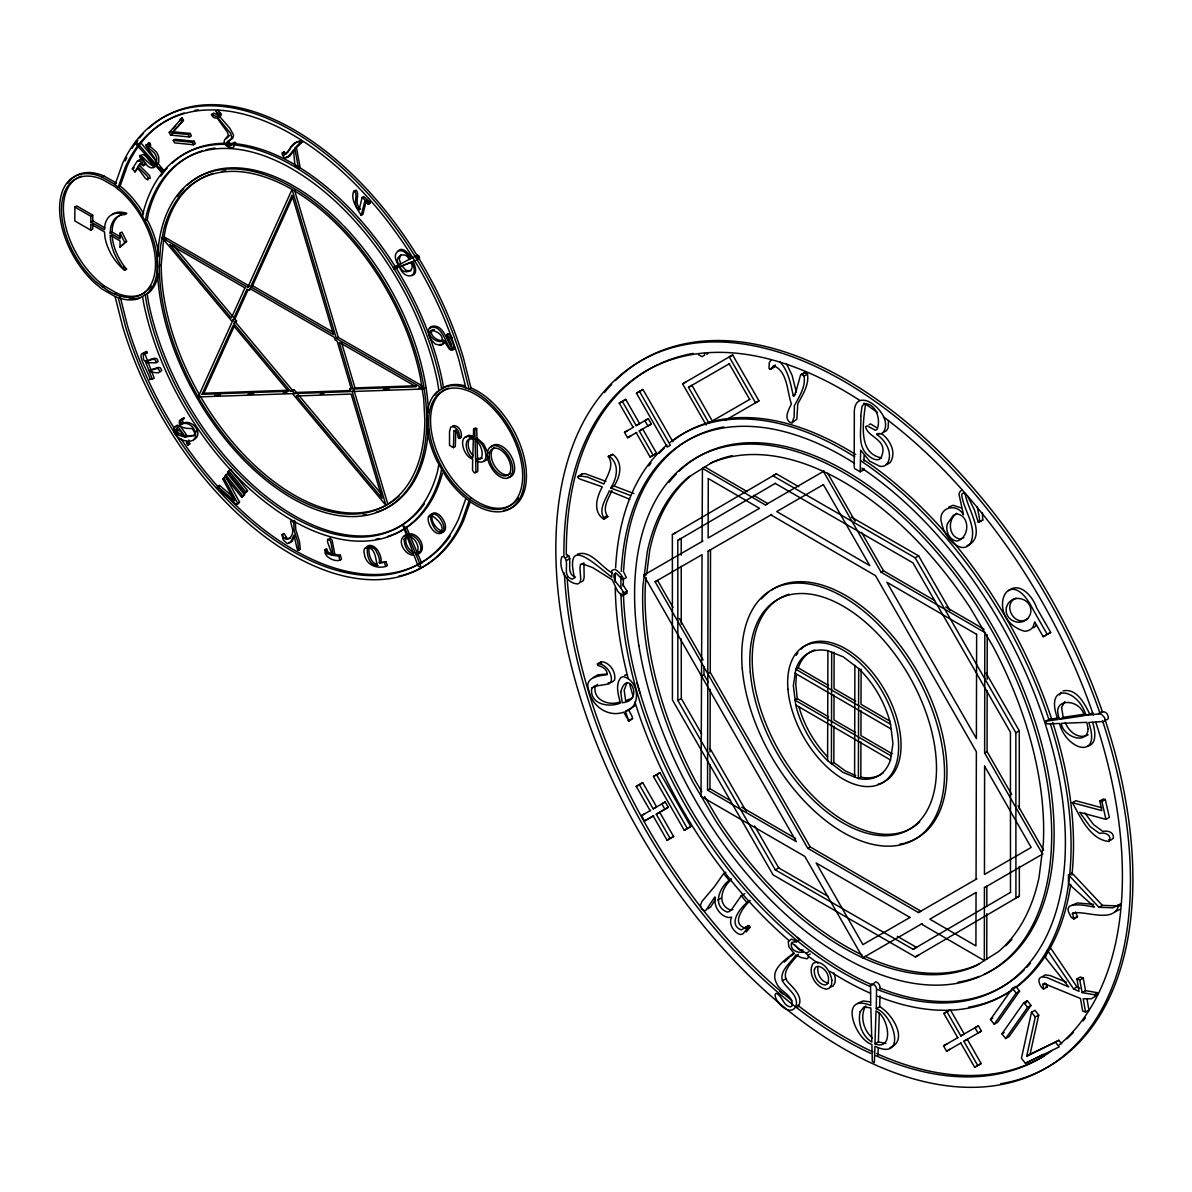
<?xml version="1.0" encoding="UTF-8"?>
<svg xmlns="http://www.w3.org/2000/svg" width="1192" height="1192" viewBox="0 0 1192 1192"><rect width="100%" height="100%" fill="white"/><g stroke="black" fill="none" stroke-linecap="round" stroke-linejoin="round"><path stroke-width="1.5" d="M159.326 266.114L160.458 246.759L163.84 229.043A187.74 108.397 60 0 1 292.07 189.468A187.74 108.397 60 0 1 420.299 377.119L423.696 398.739L424.829 419.658A187.74 108.397 60 0 1 291.965 495.976A187.74 108.397 60 0 1 159.326 266.114L161.233 264.743L163.721 238.579M161.233 264.743L161.233 265.011A187.74 108.397 60 0 0 199.243 394.328M702.937 540.989L643.74 575.155L796.39 841.701L707.541 790.132L708.093 551.181L771.716 514.467M730.592 800.726L709.97 788.746L710.03 764.802M710.059 751.914L710.208 689.289M978.826 964.209A284.426 164.213 60.3 0 1 865.317 956.431L862.889 957.817L804.794 856.377L701.015 796.345L702.058 554.667L655.123 581.77L807.774 848.317L918.451 912.551L920.88 911.165L810.202 846.931L710.238 672.392L710.521 549.795L708.093 551.181M827.606 760.63L827.904 650.743L843.295 656.852L858.687 668.608A70.656 40.796 60.3 0 1 890.558 724.274L892.957 743.555L890.469 759.989A70.656 40.796 60.3 0 1 858.389 778.51L842.997 772.386L827.606 760.63A70.656 40.796 60.3 0 1 795.734 704.964L793.336 685.683L795.824 669.248A70.656 40.796 60.3 0 1 827.904 650.743M831.703 651.89L831.405 763.893L833.834 762.508L833.938 726.166M834.013 694.847L833.953 719.953L855.588 732.514M834.132 652.322L834.028 688.648L855.662 701.209M854.589 777.348L854.888 665.345M858.687 668.608L858.389 778.51L860.818 777.124A70.656 40.796 60.3 0 0 883.346 772.759M860.818 777.124L860.922 741.886M860.997 710.521L860.937 735.613L892.257 753.806M861.101 669.085L861.011 704.323L889.798 721.041M864.036 461.11L864.051 455.582M860.222 471.838L860.654 450.159L869.624 461.155L879.8 466.266A21.084 12.173 60.3 0 0 886.908 464.254C893.627 454.018 885.954 440.697 876.954 434.633L876.954 433.65L880.396 433.992L883.034 432.681C896.429 414.801 852.563 380.546 854.321 414.876L854.187 466.713L854.545 468.516L860.222 471.838L863.649 469.886L864.021 468.486M976.069 879.279L976.367 751.779L875.479 575.632L770.896 514.914M1042.791 853.964L984.428 887.638L984.324 960.588L921.371 924.053M1042.553 854.083L984.637 752.942L984.816 632.49L881.141 572.235L823.404 471.421M986.752 959.202L986.827 913.608M986.827 906.322L986.857 886.252L984.428 887.638M1011.695 794.557L987.065 751.556L987.155 690.406M987.17 679.291L987.229 634.815M1068.479 874.883L1098.964 907.321L1112.851 907.783L1121.061 903.953L1116.278 905.831L1102.377 905.369L1071.891 872.931L1068.479 874.883L1068.449 883.63L1094.465 907.008C1086.284 905.86 1077.598 903.327 1069.507 906.129L1068.017 908.691L1068.39 911.731L1071.116 917.169L1073.739 918.987L1077.464 916.678L1075.512 911.984M702.103 541.451L702.431 468.367L704.859 466.981L747.324 491.67M708.42 682.48L703.965 674.687L703.995 666.447M1044.967 983.057L1042.687 984.354C1046.189 994.784 1036.802 983.162 1039.394 978.438L1041.614 976.844L1046.814 977.514L1068.717 986.946L1045.444 957.623L1047.425 950.307L1050.837 948.355L1076.987 986.946L1079.728 988.183M379.414 562.833L379.473 559.987A13.335 7.703 60 0 0 376.851 552.641C374.646 544.759 361.131 544.088 364.439 554.206C365.825 564.74 376.24 569.046 385.761 566.453L387.37 565.529L386.193 562.013L379.414 562.833L386.193 562.013M381.038 561.894L381.097 559.048A13.335 7.703 60 0 0 378.475 551.702C376.687 547.441 368.894 541.973 366.123 548.096M473.626 429.016L473.373 438.179C456.745 429.791 461.662 455.88 472.658 459.114L472.524 470.244L474.207 472.688A2.28 1.326 60 0 0 475.891 472.196L475.772 460.917C492.519 467.935 485.8 441.889 475.087 439.163L474.788 429.686L473.626 429.016L475.533 427.913L476.696 428.584L476.994 438.075L483.505 443.752L488.05 453.005M876.269 1008.67L876.552 988.704A4.083 2.354 60.3 0 0 873.557 984.324L872.157 983.802L870.547 985.218L870.726 1005.452C838.393 992.37 854.485 1039.096 871.903 1044.475L872.291 1061.416L874.377 1062.623L874.958 1046.248C907.112 1061.655 894.164 1015.033 876.269 1008.67L879.681 1006.718L880.009 995.931M874.973 1043.879L876.001 1010.965C888.547 1016.165 894.551 1051.195 874.973 1043.879L878.385 1041.927L885.865 1043.447M878.385 1041.927L879.309 1012.678M877.982 1055.203L878.251 1047.932M967.621 496.2L974.415 509.863L978.2 522.081L982.759 520.04L982.402 512.813M236.448 144.366L234.481 142.25L229.445 146.303L227.121 144.157L227.27 141.595L232.678 138.451L233.572 135.158L229.892 128.304L220.058 116.98L218.151 118.082L230.682 133.504L231.784 137.467L230.771 139.553M230.518 144.843L228.685 141.192L230.92 139.494M328.888 539.693L329.96 538.069L332.061 540.155L334.877 554.414L340.39 555.219L341.493 559.227L339.869 560.165C333.924 562.46 321.125 555.085 326.087 548.946L328.605 552.641L331.152 553.878M817.846 967.427C816.893 974.073 821.452 982.283 828.485 983.087M155.496 163.796C159.37 159.475 138.049 140.015 148.776 145.618L148.002 147.331L154.334 152.948A9.655 5.573 60 0 1 156.808 158.327L156.301 164.764L161.978 171.588L161.561 172.304L155.69 165.837L153.813 167.61L151.339 167.863A9.655 5.573 60 0 1 147.123 165.554L141.937 157.895L140.924 159.341C135.158 147.242 150.505 166.761 153.604 165.897L154.856 164.928L136.603 144.813L135.516 143.1L135.963 141.401L155.496 163.796L157.404 162.708M156.301 164.764L158.774 162.261L158.715 157.225A9.655 5.573 60 0 0 156.241 151.861L149.894 146.229L150.118 143.442L148.851 142.578L147.704 143.696M796.405 675.626L795.764 684.312L797.254 698.631L828.589 716.824M112.182 235.673L112.421 238.802A38.531 22.246 60 0 0 126.576 269.183L124.668 270.271A38.531 22.246 60 0 1 110.513 239.905L110.156 235.211L120.034 240.903L120.034 247.057L126.576 241.305L121.942 232.023L120.034 233.125L120.034 238.817L110.141 233.096L110.513 228.551A38.531 22.246 60 0 1 124.668 214.53L126.576 213.442A34.642 19.996 60 0 0 112.018 214.679M110.141 233.096L112.048 231.993L112.421 227.448A38.531 22.246 60 0 1 126.576 213.442M623.356 595.195L623.565 593.05C621.494 586.3 612.211 581.741 614.163 573.963L616.383 573.292C629.048 587.254 621.628 572.592 614.953 569.314L611.749 570.551L611.705 577.152C593.988 563.443 564.531 534.865 574.544 578.031L572.086 579.148C560.955 575.632 570.819 561.775 563.503 556.53L561.864 556.738C558.05 567.019 565.693 583.603 577.882 583.946L579.923 582.515L580.757 579.282L579.938 567.943L580.459 564.755L582.054 563.697L592.692 567.601L612.33 579.893L617.471 591.008L621.896 595.657L626.783 593.243L626.977 591.098L622.641 584.274M597.43 663.914L598.131 663.631C606.43 664.376 612.807 674.046 611.183 681.973L608.874 683.94L594.212 686.368L591.768 688.216C589.295 704.353 608.754 707.899 620.436 703.057C618.365 695.04 614.848 684.238 621.136 677.324L623.148 676.669C638.718 679.812 642.205 706.707 625.398 711.445L628.899 721.086L623.714 712.175C608.248 717.718 591.903 706.275 588.982 690.704C583.469 677.607 598.175 675.775 606.952 674.747C607.905 669.636 602.496 666.552 598.205 665.613L597.43 663.914L601.558 661.679C609.842 662.424 616.234 672.094 614.595 680.021L612.301 681.988L608.099 682.942M597.624 684.417L595.18 686.264C592.797 699.853 608.322 706.051 619.423 702.133M646.213 577.733L645.408 584.065A284.426 164.213 60.3 0 0 695.755 781.55L701.73 791.667M744.732 893.717L741.32 895.669L731.754 909.258L729.474 911.522L727.045 912.044C711.088 905.443 720.192 885.492 731.217 878.877M732.901 909.571L730.458 910.092C716.392 904.415 721.682 887.295 731.292 879.741M583.871 562.803L584.169 577.33L583.335 580.564L581.294 581.994M142.653 216.08L143.591 211.088A217.376 125.503 60 0 1 292.07 165.256A217.376 125.503 60 0 1 440.548 382.543L441.502 388.652L443.409 387.549L442.455 381.44A217.376 125.503 60 0 0 235.152 143.71M158.879 256.012A69.166 39.932 60 0 0 149.075 223.411L147.197 219.879L148.568 212.712A212.891 122.91 60 0 1 202.342 150.848M438.85 464.522L437.479 471.689A212.891 122.91 60 0 1 292.07 516.583A212.891 122.91 60 0 1 146.661 303.796L145.29 295.05L149.358 292.323A69.166 39.932 60 0 0 158.432 274.145M441.502 469.439L440.548 474.416A217.376 125.503 60 0 1 292.07 520.248A217.376 125.503 60 0 1 143.591 302.977L142.638 296.853M704.785 353.473L704.442 355.246L701.969 356.676L698.557 354.724M1031.497 1012.261L1021.425 1058.302L1025.433 1063.309L1059.167 1046.934L1055.427 1042.24L1026.67 1056.246L1035.297 1017.044L1038.724 1015.092L1034.909 1010.309L1031.497 1012.261L1035.297 1017.044M1026.67 1056.246L1030.082 1054.294L1038.724 1015.092M290.178 538.367L287.257 538.546L284.039 533.509L282.042 534.493L283.085 539.782L287.212 543.597L290.461 542.42L294.007 535.119L297.076 548.692L297.94 550.034L300.354 549.199L299.386 541.123L295.795 529.844L295.348 522.036M605.864 481.359L585.034 473.656L581.949 473.82L577.971 476.725L578.478 478.245L580.698 479.333L602.288 486.872C596.954 496.587 592.469 510.966 603.197 518.893L604.299 518.55C597.907 509.803 605.849 499.254 609.291 490.88L629.763 499.254M604.165 519.146L607.726 516.598C601.632 508.433 608.561 498.405 611.943 490.538M369.922 203.325L370.176 202.357L363.784 196.516L362.174 197.455L359.001 210.09C351.804 204.562 358.658 195.786 354.56 190.958L353.845 190.988C350.165 199.153 357.064 208.496 361.236 215.394L362.86 214.456L366.421 200.271L369.922 203.325L368.313 204.264L364.797 201.21L361.236 215.394M368.313 204.264L370.176 202.357M444.899 340.778L444.556 342.134A9.596 5.543 60 0 1 442.262 344.458L439.878 344.443M578.537 475.772L587.537 477.038L603.867 483.997C607.145 475.683 614.67 465.163 608.307 456.64L612.837 454.361C623.282 462.481 620.496 476.278 614.133 486.023L610.721 487.975L630.538 495.514M865.437 404.401C863.366 421.834 857.54 453.526 881.558 457.892M137.304 141.282L137.87 140.298M294.796 535.491L292.07 541.481L288.837 542.658M141.058 155.318C146.094 151.518 149.536 165.569 155.511 164.794M488.064 457.251L486.634 460.023L483.818 461.23M115.073 184.641L122.478 163.721A259.603 149.879 60 0 1 292.07 130.792A259.603 149.879 60 0 1 461.662 359.552L469.067 388.979A69.166 39.932 60 0 1 524.54 476.711A69.166 39.932 60 0 1 469.484 501.191L463.196 496.17A69.166 39.932 60 0 1 446.046 476.606L436.972 461.006A69.166 39.932 60 0 1 436.704 392.079L445.689 386.804A69.166 39.932 60 0 1 462.764 386.819L469.067 388.979L470.974 387.877L463.569 358.449A259.603 149.879 60 0 0 148.344 128.542M119.99 186.444L127.321 165.733A255.103 147.286 60 0 1 184.164 113.002M465.923 498.36L458.726 518.684A255.103 147.286 60 0 1 292.07 551.047A255.103 147.286 60 0 1 125.428 326.25L118.231 297.613M469.067 500.878L461.662 521.783A259.603 149.879 60 0 1 292.07 554.712A259.603 149.879 60 0 1 122.478 325.952L115.088 296.525L102.348 289.239L96.075 284.217A69.166 39.932 60 0 1 59.689 205.158A69.166 39.932 60 0 1 101.901 176.997L103.838 175.909M470.363 501.519L463.569 520.68A259.603 149.879 60 0 1 398.679 576.213M354.471 191.674L356.185 190.02C360.267 194.847 353.413 203.623 360.625 209.166M226.42 138.779L229.654 135.337M298.745 550.123L297.762 542.062L294.171 530.783L293.739 522.975L291.474 520.248L290.625 521.634L292.755 530.008C293.068 538.873 284.605 543.105 282.042 534.493M288.583 151.354L285.961 154.066L284.128 151.891C280.09 152.487 283.13 157.299 285.35 158.163L288.032 157.106L293.545 149.894L294.931 165.45L298.477 168.161L300.086 167.223L296.421 147.421C311.44 135.441 292.264 141.207 289.582 149.939M446.642 334.743C450.487 337.157 455.299 344.443 453.109 349.733A4.992 2.876 60 0 1 449.28 349.062L443.409 340.063L442.932 343.072A9.596 5.543 60 0 1 440.653 345.397L435.289 344.056L431.295 340.048A9.64 5.558 60 0 1 428.897 334.684L428.539 331.004A9.432 5.453 60 0 1 430.059 327.368C441.591 324.582 444.795 341.106 450.025 348.228A2.086 1.207 60 0 0 451.842 348.6L451.351 343.981L446.642 334.743L448.758 333.656L452.424 338.111M430.088 515.793C437.538 504.082 453.988 531.781 440.206 532.913M610.721 487.975C617.069 478.23 619.855 464.433 609.425 456.312L608.471 456.029M387.847 504.246L354.024 390.425L352.117 391.527L385.94 505.348L292.457 393.628L198.2 396.951L232.261 321.676L162.157 237.908L164.064 236.806L165.748 227.955A187.74 108.397 60 0 1 213.159 173.376M350.537 390.544L296.391 392.466L294.379 390.037L290.446 391.214L233.945 323.702L234.675 322.078L232.991 320.067L246.997 289.09L249.068 290.282L250.976 289.179M162.157 237.908L247.787 287.346L292.07 189.468L336.353 338.483L423.86 388.994L425.767 387.907M232.991 320.067L234.899 318.964L248.174 289.626M201.999 394.328L233.215 325.327L288.404 391.289L201.999 394.328L203.892 393.226L288.479 390.246M249.068 290.282L249.858 288.538L334.296 337.291L335.086 339.944L337.142 341.135L351.387 389.069L349.703 389.128L350.433 391.587L294.498 393.554L292.472 391.14M250.648 286.795L292.07 195.22L333.507 334.639L250.648 286.795L252.555 285.693L293.217 195.816M203.892 393.226L234.362 325.908M233.945 323.702L236.582 320.976L234.899 318.964M455.344 347.543L454.733 348.809A4.992 2.876 60 0 1 452.155 348.988M175.492 426.87L177.25 425.127L180.752 426.706L187.174 435.914L194.4 435.363M775.202 364.886L773.906 367.33L770.494 369.282L768.974 368.358L769.317 362.502L771.164 359.731M453.958 431.027L453.392 447.641L455.299 446.538L455.865 429.925L453.958 431.027L454.688 430.848C459.59 430.833 456.134 441.249 461.036 437.449C462.898 432.651 458.354 424.218 452.722 425.857M748.65 925.588L744.642 927.957C730.562 922.921 744.18 906.442 750.096 900.422C742.08 905.16 726.315 924.009 741.215 929.909L748.65 925.588L749.53 926.065L749.962 927.346L746.535 929.298L742.81 933.992L740.038 934.528C733.527 932.233 728.297 923.8 731.65 917.14L728.461 917.542C720.072 916.052 713.174 906.114 715.423 897.695L714.813 896.965L705.977 910.241L704.591 910.807L701.775 909.079L700.345 905.473L701.865 901.554L714.44 886.624L723.648 873.542L725.928 872.246M749.962 927.346L746.237 932.04M873.959 983.266L875.569 981.85L876.969 982.372A4.083 2.354 60.3 0 1 879.964 986.752L880.173 988.883M132.327 168.877L137.363 160.905C139.732 160.175 143.964 163.617 143.278 165.688L139.881 163.736L137.84 166.865L146.989 175.805L148.329 177.921L147.868 179.917L145.469 178.457L137.423 167.595L134.949 171.901L132.327 168.877L134.234 167.774M138.51 167.923L134.949 171.901M137.84 166.865L141.788 162.633M137.974 161.233L139.27 159.803C141.639 159.072 145.871 162.514 145.186 164.585L143.278 165.688M161.561 172.304L163.885 170.486L158.208 163.677M581.398 474.774L581.949 473.82M770.494 369.282L773.668 365.691C787.778 371.561 786.988 391.617 791.384 403.909C789.104 409.243 783.546 417.736 789.923 422.385L792.024 422.788L796.822 419.167L797.806 403.775C802.588 394.805 809.338 384.673 807.476 374.109L804.823 372.247L800.547 375.003L796.271 390.544L794.036 396.176L793.276 395.729C790.654 383.958 788.493 370.861 779.851 361.757M233.99 142.682L233.423 143.651A217.376 125.503 60 0 0 172.035 163.2M181.393 419.465L183.97 418.154L182.257 420.314L183.374 423.085C192.821 418.913 204.115 434.707 193.73 439.639M1059.42 694.936L1060.94 692.492M1073.739 918.987L1072.666 913.027C1085.733 910.42 1112.538 923.234 1118.29 906.561L1117.634 905.905M715.349 899.513L710.775 906.784L708.018 908.855M143.07 353.249L146.452 351.536L147.227 352.713L143.427 354.829C142.012 369.818 155.467 352.519 156.092 362.815L145.901 362.681L149.06 370.831L156.748 368.492L158.462 368.939L159.847 371.442L158.462 372.887L149.522 372.023L152.308 379.22L154.215 378.132L151.429 370.935M218.941 115.669L213.696 113.076L211.356 114.804L213.696 117.621L217.391 118.336L227.493 132.372L228.328 135.352L224.513 139.881C221.861 148.329 239.205 150.416 232.589 143.353M397.711 251.423C402.24 245.463 409.05 253.941 411.359 258.083L409.75 259.022C403.224 244.077 389.084 251.229 398.426 265.101L393.494 267.768L394.165 268.99L399.394 266.919C404.907 281.387 420.553 277.244 411.508 262.3L417.722 259.632L417.572 257.472A1.937 1.117 60 0 0 415.814 256.071L409.75 259.022M176.908 428.271L178.04 432.636L182.927 435.348M1042.806 976.486L1045.041 974.892L1050.241 975.563L1066.378 982.223M294.528 149.983L289.641 156.167L286.274 156.897M233.647 497.302L219.432 485.397L216.557 487.886L236.567 504.603L238.475 503.501L239.503 502.026L226.51 478.171M222.755 479.08L225.646 476.577L222.755 479.08L234.586 500.774L217.525 486.5M225.72 474.848L224.752 476.234L241.693 497.302L244.569 494.829L227.627 473.745L225.72 474.848L242.661 495.932L241.693 497.302M227.717 472.017L230.592 469.529L247.534 490.612L246.565 491.998L244.658 493.086L227.717 472.017L230.592 469.529M218.464 486.783L219.432 485.397M226.659 475.131L227.627 473.745M236.567 504.603L239.503 502.026M244.658 493.086L247.534 490.612M626.992 682.688L624.176 690.153L625.651 700.747L631.79 698.288M990.477 1019.518L1012.41 988.362L1015.837 986.41L1019.577 991.103L997.644 1022.259L994.217 1024.211L990.477 1019.518L992.757 1018.221M994.217 1024.211L1016.15 993.055L1019.577 991.103M1001.906 1033.837L1023.839 1002.681L1027.266 1000.729L1031.005 1005.422L1009.073 1036.578L1005.661 1038.53L1001.906 1033.837L1004.186 1032.54M1025.165 1003.694L1027.266 1000.729M1005.661 1038.53L1027.593 1007.374L1031.005 1005.422M298.477 168.161L294.811 148.359L298.939 143.785L302.798 141.893M183.732 417.841L179.485 420.567C178.01 428.911 186.965 428.241 192.299 428.628L194.788 432.994L194.281 435.497L185.281 437.017L178.845 427.809L176.401 426.349L174.196 426.736C171.782 433.694 179.56 440.086 185.997 440.891L187.755 445.182L186.95 441.07C203.296 443.23 193.76 418.63 181.467 424.188L180.35 421.417L183.985 418.615M188.857 439.967L189.662 444.08L188.768 442.292M797.597 1007.359C804.54 998.36 794.17 988.63 788.18 982.446C779.479 972.538 792.918 961.601 798.282 954.256M1097.176 995.141L1091.276 998.807L1083.2 998.762L1085.51 1012.038L1088.922 1010.086L1086.91 998.479M464.776 437.598L468.754 435.244L472.852 435.989M169.234 132.491L182.167 117.829L183.434 120.303L172.095 132.953L188.232 134.502L190.124 133.415L191.405 135.888L189.498 136.991L170.575 135.098L169.234 132.491L171.141 131.403M173.347 128.676L175.552 125.965M179.962 120.541L182.167 117.829M865.824 1005.914C859.492 1015.882 863.649 1030.544 872.38 1037.964M172.095 132.953L183.434 120.303M792.024 422.788L794.17 416.902L794.379 405.727C799.162 396.757 805.911 386.625 804.049 376.061L801.397 374.199M459.129 438.552C460.991 433.754 456.447 425.32 450.814 426.959L449.518 431.564L449.518 445.406L453.392 447.641M869.043 424.665L870.622 423.92L876.373 427.555M470.035 438.03C466.281 443.275 468.65 451.44 473.194 455.582M635.262 705.515L628.81 709.493C628.735 711.728 634.844 718.955 631.507 718.687M143.427 354.829L145.32 353.815C132.863 349.882 151.339 376.419 149.775 379.458L152.308 379.22M706.826 354.411L707.869 353.294M956.789 513.305C947.193 519.369 948.385 537.294 960.35 539.112L963.792 537.726M403.999 536.311L406.383 534.433M120.034 247.057L126.576 241.305M400.914 254.76L399.245 259.007L400.765 263.834L399.156 264.773C392.6 256.667 405.846 250.171 409.079 259.513M1071.817 905.294L1077.389 902.955L1093.466 904.296M803.959 373.051L804.823 372.247M784.262 962.153L789.044 957.608M1064.814 701.567L1061.58 707.392L1063.175 717.331L1059.748 719.283C1049.526 697.037 1080.563 698.02 1084.258 715.692L1059.748 719.283M418.899 551.673L415.606 553.639L408.156 535.998C414.98 536.564 421.819 549.229 415.606 553.639M593.378 677.473L597.788 674.866L607.056 673.972M1016.061 598.116C1001.474 604.329 1015.018 628.184 1027.787 618.603M790.415 956.535L794.513 953.302M1008.521 590.636C1020.322 581.264 1033.181 597.311 1036.638 607.875L1050.688 632.401L1043.209 636.707L1034.731 621.896L1033.106 626.754A28.101 16.226 60.3 0 1 1024.375 631.194C983.996 619.363 1007.046 557.901 1033.226 609.827L1047.261 634.353L1050.688 632.401M978.2 522.081L979.332 521.992L979.481 518.192L977.261 506.973M146.735 290.937L143.8 293.143A66.469 38.367 60 0 1 116.771 293.113L104.494 286.095L98.459 281.267A66.469 38.367 60 0 1 64.368 219.924A66.469 38.367 60 0 1 81.622 176.148M443.856 390.395L440.131 393.196A66.469 38.367 60 0 0 440.399 459.427L444.467 467.1A66.469 38.367 60 0 0 465.595 493.22L471.63 498.062A66.469 38.367 60 0 0 518.356 498.107M407.426 535.581C402.956 540.751 408.245 550.406 413.967 552.805M577.464 554.176C590.77 549.452 601.602 567.571 612.36 573.009M156.733 165.807L153.246 166.761M858.121 1003.128L863.112 1000.952L870.011 1001.861M1120.212 909.258L1115.056 911.761M948.832 507.062L953.064 505.289L961.035 507.822M918.779 955.001L915.367 956.952L773.087 874.883L672.422 699.957L672.362 534.627L776.35 473.805L798.729 486.723M897.308 936.301L916.529 947.387L913.102 949.339L775.322 869.877L677.861 700.479L677.801 540.378L775.411 483.296M913.102 949.339L1010.712 892.257M915.367 956.952L1019.339 896.131L1019.339 866.405M482.283 458.398L477.53 458.354L475.623 459.456L475.087 440.489C482.164 442.947 486.381 462.466 475.623 459.456M148.21 144.545L150.118 143.442M148.776 145.618L150.684 144.53M147.868 147.048L150.609 145.499M148.002 147.331L149.894 146.229M170.575 135.098L172.482 133.996M173.272 140.388L175.179 139.285L194.132 141.222L195.369 143.666L193.476 144.768L174.554 142.876L173.272 140.388L192.225 142.325L194.132 141.222M140.924 159.341L143.487 157.94L141.967 157.672M140.716 163.557L142.623 162.455M143.696 164.973L145.588 163.87M92.738 224.483L92.738 229.102L90.83 230.205L74.843 220.967L74.843 207.035L76.75 205.933L92.738 215.171L92.738 220.848L104.836 227.836M161.978 171.588L163.885 170.486M74.843 207.035L90.83 216.259L92.738 215.171M226.748 143.129L228.655 142.027M90.83 216.259L90.83 221.95L92.738 220.848M233.438 143.457L235.345 142.355M233.841 143.815L235.748 142.727M147.197 219.879L145.29 220.982L146.661 213.815A212.891 122.91 60 0 1 292.07 168.936A212.891 122.91 60 0 1 437.479 381.708L438.85 390.469M301.174 142.831L302.738 141.49M282.251 152.814L283.8 154.9L285.41 153.962M294.811 148.359L296.421 147.421M102.303 286.959L104.211 285.856M114.864 294.215A66.469 38.367 60 0 0 155.422 267.157A66.469 38.367 60 0 0 120.452 191.182L114.417 186.354L102.154 179.336A66.469 38.367 60 0 0 61.597 206.395A66.469 38.367 60 0 0 96.552 282.355L108.725 291.176L114.864 294.215L116.771 293.113M247.787 287.346L249.694 286.244L164.064 236.806L166.433 239.637M144.858 352.608L146.765 351.506M145.424 361.489C149.104 360.312 157.821 354.739 158 361.727L156.733 362.442M145.901 362.681L147.808 361.593L150.967 369.729L158.655 367.389L160.369 367.836L161.754 370.354L160.369 371.785M149.06 370.831L150.967 369.729M234.675 322.078L236.582 320.976M149.775 379.458L151.667 378.356M393.494 267.768L398.813 264.833M394.165 268.99L399.707 266.501M400.139 266.621L410.704 262.568C416.708 271.106 402.702 276.097 400.139 266.621L412.328 261.629M198.2 396.951L200.107 395.848A187.74 108.397 60 0 0 399.305 495.783M182.078 419.703L183.97 418.154M180.96 423.696L182.868 422.594M181.467 424.188L183.374 423.085M336.353 338.483L338.26 337.381L422.311 385.91M185.281 437.017L187.174 435.914M187.472 445.033L189.379 443.931M187.755 445.182L189.856 443.826M290.446 391.214L294.379 390.037M294.498 393.554L296.391 392.466M296.51 395.982L351.163 394.045L382.14 498.301L296.51 395.982L298.417 394.88L381.678 494.367M349.703 389.128L351.61 388.026M353.085 389.009L416.202 386.774L339.213 342.327L353.085 389.009L354.993 387.907L416.246 385.746M447.134 334.594L448.758 333.656M242.661 495.932L244.569 494.829M293.083 521.425L294.707 520.487M282.772 534.88L284.381 533.956M284.277 538.337L285.901 537.398M458.324 437.851L460.231 436.749L461.036 437.449M458.741 438.477L460.648 437.375M474.788 429.686L476.696 428.584M475.087 439.163L476.994 438.075M297.94 550.034L300.354 549.199M324.477 549.885L327.025 549.08M325.401 550.019L326.981 553.58L328.605 552.641M326.981 553.58L332.33 555.219L333.939 554.28M332.33 555.219L327.517 541.943L327.681 539.112L329.826 540.036L330.914 542.434L333.253 555.353L334.877 554.414M333.253 555.353L338.781 556.157L340.39 555.219M619.244 403.134L622.328 401.361L636.215 425.618L639.642 423.667L625.74 399.409L619.244 403.134L633.146 427.392M622.671 401.183L625.74 399.409M636.453 393.196L639.538 391.423L670.366 445.272L667.297 447.045L636.453 393.196L642.95 389.471L672.884 441.74M639.88 391.244L642.95 389.471M407.664 534.746L409.273 533.807C419.748 532.779 428.837 551.449 416.217 554.921L420.553 565.529A1.937 1.117 60 0 1 419.882 567.064L418.094 565.813L413.967 555.174C404.52 555.74 395.208 538.59 406.412 534.88L403.075 526.044L403.924 525.94L407.664 534.746C417.125 533.718 426.825 550.406 416.217 554.921M469.439 498.927L471.332 497.824M706.156 425.008L682.584 383.839L732.663 354.963L758.961 400.87L724.974 420.463M688.484 387.296L691.911 385.344L712.324 421L708.897 422.951L688.484 387.296L729.519 363.635M630.985 435.75L627.573 437.702L624.519 432.368L633.682 427.094M636.215 425.618L648.269 418.675L651.324 424.009L639.27 430.953L653.171 455.21L650.087 456.983L636.2 432.726M627.573 437.702L636.737 432.428M653.514 455.031L656.583 453.258L642.697 429.001L639.27 430.953M708.897 422.951L749.932 399.275M702.431 468.367L765.353 504.946L824.223 470.974M636.245 786.392L639.314 784.619L653.216 808.876L656.628 806.924L642.741 782.667L636.245 786.392L650.132 810.649M639.672 784.44L642.741 782.667M653.454 776.454L656.524 774.681L687.367 828.529L684.283 830.303L653.454 776.454L659.951 772.729L690.779 826.577L687.71 828.351M656.866 774.502L659.951 772.729M653.737 815.701L644.559 820.96L641.505 815.626L650.683 810.351M653.216 808.876L665.255 801.948L668.31 807.282L656.27 814.211L670.157 838.468L667.088 840.241L653.186 815.984L644.559 820.96M656.27 814.211L668.31 807.282M670.5 838.289L673.584 836.516L659.683 812.259M918.451 912.551L976.904 878.817M862.889 957.817L922.221 923.577M943.826 1013.438L946.91 1011.665L960.797 1035.922L964.209 1033.971L950.322 1009.713L943.826 1013.438L957.727 1037.696M947.253 1011.486L950.322 1009.713M950.009 1049.273L946.597 1051.225L943.543 1045.891L957.996 1037.562M960.797 1035.922L978.394 1025.791L981.448 1031.125L963.851 1041.257L977.738 1065.514L974.669 1067.287L960.782 1043.03M946.597 1051.225L961.05 1042.911M978.096 1065.335L981.165 1063.562L967.278 1039.305L963.851 1041.257M732.663 354.963L729.251 356.9L755.534 402.822L758.961 400.87M682.584 383.839L686.011 381.887M648.269 418.675L644.842 420.627L647.897 425.961L651.324 424.009M624.519 432.368L627.931 430.416M608.307 456.64L610.587 455.344M609.425 456.312L612.837 454.361M577.971 476.725L580.251 475.414M769.734 369.326L772.014 368.03M650.087 456.983L656.583 453.258M802.38 374.318L805.792 372.366M804.049 376.061L807.476 374.109M793.276 395.729L795.556 394.433M603.927 517.537L607.354 515.6M604.299 518.55L607.726 516.598M565.41 557.916L568.822 555.964C571.758 562.743 565.932 573.71 575.498 577.196M566.543 560.538L569.955 558.586M580.459 564.755L582.739 563.458M776.35 473.805L772.923 475.757L915.203 557.826L1015.852 732.752L1015.927 898.083L1019.339 896.131M672.362 534.627L675.789 532.675M677.801 540.378L681.213 538.426L681.228 555.189M622.552 579.595L626.336 577.509L623.282 571.162M876.954 434.633L879.234 433.322M765.353 504.946L767.782 503.56L753.627 495.321M644.336 574.812L646.764 573.427L649.715 550.346A284.426 164.213 60.3 0 1 690.526 476.025M644.187 575.945L646.615 574.559M623.565 593.05L626.977 591.098M621.896 595.657L626.783 593.243M655.123 581.77L657.552 580.385L673.033 607.428M597.46 664.659L600.842 661.962M591.768 688.216L595.18 686.264M625.398 711.445L628.81 709.493M881.141 572.235L883.57 570.849L934.602 600.515M701.522 676.073L703.965 674.687M707.81 673.778L710.238 672.392M628.08 720.638L630.359 719.342M628.899 721.086L632.669 718.731M915.203 557.826L918.63 555.874L950.024 610.438M978.766 522.424L982.759 520.04M677.861 700.479L681.288 698.527L681.258 638.957M814.866 649.953A70.656 40.796 60.3 0 0 798.253 667.863L795.824 669.248L890.558 724.274M797.254 698.631L794.826 700.017L891.393 756.101M641.505 815.626L644.932 813.674M665.255 801.948L661.843 803.885L664.898 809.234M707.541 790.132L709.97 788.746M667.088 840.241L673.584 836.516M684.283 830.303L690.779 826.577M1043.209 636.707L1046.636 634.755M807.774 848.317L810.202 846.931M717.778 900.034L721.205 898.083M775.322 869.877L778.748 867.925L828.41 896.563M1015.852 732.752L1019.279 730.8L986.037 673.033M984.637 752.942L987.065 751.556M1045.756 721.205L1058.019 719.521C1043.581 682.554 1077.583 687.248 1086.016 715.334L1100.916 713.695L1104.388 717.42A4.083 2.354 60.3 0 1 1103.911 721.473L1088.773 722.501C1101.84 760.734 1066.08 749.991 1059.539 723.484L1046.785 723.887L1045.756 721.205L1049.183 719.253L1057.93 718.061M1086.016 715.334L1092.9 712.935M1098.547 713.695C1101.333 710.492 1106.727 711.177 1107.815 715.468A4.083 2.354 60.3 0 1 1107.323 719.521L1104.701 720.028M745.238 927.54L749.53 926.065M796.331 941.173L791.384 939.117L788.21 941.74L788.91 946.895L793.827 953.108C784.753 959.873 769.138 970.228 776.692 983.46C779.806 991.64 795.168 996.303 791.712 1006.272L790.296 1006.897C783.114 1005.676 782.473 995.961 776.26 993.294L775.098 994.396C774.86 1002.964 791.041 1017.566 796.137 1005.81C798.64 994.947 786.899 989.047 782.414 980.778C779.389 970.154 791.16 962.719 795.913 954.881L800.771 957.444L807.133 958.8L808.325 957.548L808.087 955.269L804.362 951.946C798.536 953.436 790.4 950.963 791.279 943.632L792.218 942.261L796.405 941.769L799.743 939.221L797.165 937.374M796.405 941.769L798.685 940.473M806.492 953.019L808.772 951.708M1072.368 802.678L1101.81 810.62L1099.858 800.949L1103.285 798.998L1105.297 799.534L1109.35 817.399L1105.938 819.351L1079.699 812.274L1090.159 826.607L1099.426 833.357C1104.269 832.284 1110.81 834.013 1109.946 840.181L1109.156 841.477C1090.427 839.898 1080.578 817.399 1072.368 802.678L1075.795 800.726L1101.766 807.729M808.087 955.269L810.366 953.972M782.414 980.778L785.826 978.826M1099.858 800.949L1101.87 801.486L1105.297 799.534M1072.085 913.936L1074.379 912.625M1074.052 918.63L1077.464 916.678M1098.964 907.321L1102.377 905.369M1118.29 906.561L1120.569 905.249M978.394 1025.791L974.981 1027.742L978.036 1033.077L981.448 1031.125M943.543 1045.891L946.955 1043.939M1043.358 989.211L1047.202 987.065L1046.099 983.534M1047.425 950.307L1073.56 988.898L1079.043 991.372L1076.942 978.975L1080.354 977.023L1083.215 978.081L1085.539 990.627L1097.743 992.757L1098.324 994.501M1076.942 978.975L1079.788 980.033L1083.215 978.081M1073.56 988.898L1076.987 986.946M1079.788 980.033L1082.112 992.578L1085.539 990.627M1082.112 992.578L1094.331 994.709L1097.743 992.757M1094.897 996.452L1098.309 993.547M974.669 1067.287L981.165 1063.562M1055.427 1042.24L1058.839 1040.288L1061.655 1043.819M1025.433 1063.309L1043.313 1054.339M443.066 530.902C437.196 531.349 428.926 519.399 432.934 514.348M399.156 264.773L409.273 259.334M883.808 432.04L886.461 430.729L888.144 427.913L888.472 420.463M1030.082 1054.294L1058.839 1040.288M416.246 255.52L417.423 255.133A1.937 1.117 60 0 1 419.197 256.533L419.599 258.128L418.452 259.215M1047.202 987.065L1045.935 986.723M442.798 387.832L447.596 385.701A69.166 39.932 60 0 1 464.671 385.716M830.064 987.229L833.178 985.933L834.966 982.729L835.279 978.17L833.938 972.881M1042.687 984.354L1046.293 984.488L1080.444 998.449L1082.679 1011.054L1085.51 1012.038M220.058 116.98L221.474 114.268L217.853 110.156M218.151 118.082L219.566 115.371L215.961 111.258C218.002 113.612 220.58 119.975 211.789 114.164M410.882 270.718L406.174 270.524L401.764 265.697M624.563 675.372L626.56 674.717M1088.132 734.898C1078.462 739.815 1068.568 731.456 1065.32 722.605M147.227 352.713L145.335 353.726L145.35 354.903L147.331 360.386M412 275.575C418.258 273.877 414.95 265.399 413.117 261.376M1063.07 690.928C1076.406 687.799 1084.452 703.533 1089.443 713.382M1087.328 746.252C1097.832 744.002 1094.897 729.847 1092.677 722.337M890.007 1047.589C909.049 1040.363 891.929 1013.409 879.681 1006.718M967.01 545.698C987.944 536.4 967.01 509.044 965.148 493.428M370.459 546.592L369.103 547.128C368.119 552.716 370.474 563.488 377.223 564.293M1063.175 717.331L1084.169 714.246M378.028 565.529L375.271 565.5M773.161 367.374L773.906 367.33M214.888 395.327L220.445 395.133M248.16 394.165L253.702 393.956M283.279 392.928L286.974 392.794M383.526 389.382L389.054 389.188M418.556 388.16L422.236 388.026M352.117 391.527L423.86 388.994M320.275 394.105L323.926 393.986M803.214 950.173L798.953 949.562L795.034 945.107M434.395 329.588L432.487 329.603C428.002 334.743 437.688 341.299 442.679 340.614M284.128 151.891L283.8 153.276M174.002 131.865L190.124 133.415M1108.62 839.704L1110.974 840.017L1113.358 838.229C1114.237 832.061 1107.696 830.332 1102.853 831.405L1093.586 824.655L1084.839 812.959M283.8 154.9C289.433 152.472 293.172 138.525 301.114 142.414M606.624 516.941L607.577 517.194M855.752 775.59L845.426 771.001L833.834 762.508M633.965 493.562L614.133 486.023M1076.346 916.782L1077.166 917.035M862.159 469.395L863.649 469.886M115.117 296.555L121.39 298.685A69.166 39.932 60 0 0 138.466 298.715L147.45 293.426A69.166 39.932 60 0 0 147.167 224.498L138.093 208.898A69.166 39.932 60 0 0 120.943 189.334L114.67 184.298L101.901 176.997M566.915 554.578L568.822 555.964M470.929 387.862L470.974 387.877A69.166 39.932 60 0 1 523.422 454.584A69.166 39.932 60 0 1 504.007 510.399M779.687 991.342L783.323 994.232M851.475 517.149L918.63 555.874M775.173 483.371L912.953 562.847L1010.429 732.231L1010.488 892.331M252.555 285.693L333.82 332.613M112.048 231.993L120.526 236.895M90.83 221.95L104.434 229.818L105.015 224.513A34.642 19.996 60 0 1 124.668 214.53M945.778 607.011L984.056 629.257M798.253 667.863L828.634 685.519M794.9 673.137L891.467 729.221M795.734 704.964L890.469 759.989M741.707 807.163L795.645 838.483M148.3 178.264L150.237 178.428L149.715 175.79L139.747 165.762M965.922 494.397L964.388 493.399A4.41 2.548 60.3 0 0 961.735 495.38C964.06 511.159 978.051 527.698 970.303 543.656C962.853 553.312 950.635 542.628 946.463 535.014A20.294 11.711 60.3 0 1 941.799 523.616C936.435 508.388 956.073 501.504 963.508 514.84L959.024 494.412A10.505 6.064 60.3 0 1 961.944 490.299M116.563 183.196L103.808 175.894A69.166 39.932 60 0 0 67.944 183.151M372.187 547.202L373.036 547.933M368.551 203.296L362.174 197.455M881.722 433.858C890.186 439.863 896.682 452.722 890.32 462.302A21.084 12.173 60.3 0 1 885.954 464.403M159.951 167.327L163.468 171.201M172.84 244.807L233.2 316.938M235.852 322.6L292.338 390.112M140.313 142.116L156.256 161.322M228.685 470.631L245.626 491.715M1012.41 988.362L1016.15 993.055M1023.839 1002.681L1027.593 1007.374M723.648 873.542L728.938 880.173M741.32 895.669L746.669 902.374M600.872 662.707L601.632 663.661M228.164 143.785L228.968 144.873M1094.331 994.709L1094.897 995.499M219.09 112.078L220.118 113.896M409.705 257.114L410.689 258.575M786.422 363.635L792.024 375.108L796.331 392.153M177.861 434.037L176.058 430.774M143.636 213.547L140 207.795A69.166 39.932 60 0 0 122.85 188.232L120.124 186.056L118.231 187.159L125.428 166.835A255.103 147.286 60 0 1 292.07 134.472A255.103 147.286 60 0 1 458.726 359.269L465.923 387.907M704.547 796.435L718.448 819.962A284.426 164.213 60.3 0 0 862.188 954.956M681.288 698.527L701.701 734.019M710.059 748.531L746.267 811.454M754.611 825.981L778.748 867.925M827.665 473.239L855.156 521.247M861.578 532.452L883.57 570.849M1018.072 805.717L1043.611 850.313M729.221 363.784L749.634 399.424M679.41 618.559L703.101 659.921M223.738 477.679L237.595 503.128M395.118 266.829L395.774 268.066M180.26 118.917L181.527 121.405M188.232 134.502L189.498 136.991M192.225 142.325L193.476 144.768M185.475 434.246L186.31 435.899M120.034 233.125L124.668 242.408M636.915 682.942L640.149 693.595M406.159 526.477L409.273 533.807M409.78 535.059L417.215 552.701M417.841 553.982L421.834 563.518M384.569 562.937L385.761 566.453M746.117 928.017L746.535 929.298M196.352 430.744L196.695 431.891M341.627 342.953L354.993 387.907M294.513 190.139L338.26 337.381M412.998 263.223L413.43 264.713M1105.938 819.351L1101.87 801.486M338.781 556.157L339.869 560.165M120.124 296.51L127.321 325.148A255.103 147.286 60 0 0 174.062 428.017M147.197 293.947L148.568 302.694A212.891 122.91 60 0 0 274.324 502.652A212.891 122.91 60 0 0 424.352 503.829M477.038 441.115L477.53 458.354M477.709 461.364L477.798 471.093A2.28 1.326 60 0 1 476.115 471.6M1019.279 730.8L1019.309 808.817M681.228 566.349L681.258 624.057M90.83 230.205L90.83 224.051L104.464 231.918L105.015 237.595A34.642 19.996 60 0 0 124.668 270.271M125.16 160.95A259.603 149.879 60 0 1 126.769 157.642M132.089 148.27A259.603 149.879 60 0 1 135.009 143.889M139.553 137.899A259.603 149.879 60 0 1 143.204 133.713M435.08 395.103A69.151 39.932 60 0 1 438.611 390.991M366.331 514.572A190.437 109.947 60 0 1 362.994 515.019M177.355 196.576A190.437 109.947 60 0 1 183.672 188.783M187.144 185.326A190.437 109.947 60 0 1 334.475 216.735A190.437 109.947 60 0 1 428.509 412.551M428.39 428.643A190.437 109.947 60 0 1 375.957 512.337M140.373 297.613A69.166 39.932 60 0 1 136.886 298.447M135.069 298.685A69.166 39.932 60 0 1 129.347 298.671M151.22 286.155A66.469 38.367 60 0 1 147.838 290.118M126.576 269.183A34.642 19.996 60 0 1 123.804 266.829M444.154 390.171A66.469 38.367 60 0 1 448.758 388.115M490.955 447.238A17.969 10.37 60 0 1 510.936 455.746A17.969 10.37 60 0 1 508.299 477.292M510.519 473.462A15.272 8.821 60 0 1 494.829 466.191A15.272 8.821 60 0 1 494.308 447.7M205.844 149.849A212.891 122.91 60 0 1 214.962 148.076M379.384 538.546A217.376 125.503 60 0 1 376.001 539.127M160.86 176.058A217.376 125.503 60 0 1 167.297 167.983M442.455 473.313A217.376 125.503 60 0 1 387.549 536.489M222.04 171.29A187.74 108.397 60 0 1 225.735 170.769M450.203 535.983A255.103 147.286 60 0 1 221.34 490.374M218.941 487.752A255.103 147.286 60 0 1 181.08 438.924M194.654 110.439A255.103 147.286 60 0 1 198.274 109.843M452.319 347.811A2.086 1.207 60 0 1 451.634 347.289C446.419 340.167 443.2 323.658 431.683 326.429A9.432 5.453 60 0 0 430.387 328.56M1104.909 719.253A407.56 235.301 60.3 0 1 1000.58 1083.752M604.389 392.615A407.56 235.301 60.3 0 1 611.645 384.39M615.459 380.531A407.56 235.301 60.3 0 1 1102.57 712.354M1043.909 1056.142A396.146 228.715 60.3 0 1 876.552 1053.549M873.066 1051.955A396.146 228.715 60.3 0 1 797.701 1005.228M791.756 1000.505A396.146 228.715 60.3 0 1 567.124 577.181M566.319 554.876A396.146 228.715 60.3 0 1 658.356 364.424M659.981 363.664A396.146 228.715 60.3 0 1 693.073 353.413M1085.465 1017.834A396.146 228.715 60.3 0 1 1083.185 1020.873M1073.5 1032.287A396.146 228.715 60.3 0 1 1066.974 1038.783M979.228 976.382A295.839 170.799 60.3 0 1 958.1 982.193M668.995 482.373A295.839 170.799 60.3 0 1 676.326 473.969M678.918 471.362A295.839 170.799 60.3 0 1 986.872 616.622A295.839 170.799 60.3 0 1 984.175 974.281M732.156 455.672A284.426 164.213 60.3 0 0 712.324 462.258L688.097 477.411A284.426 164.213 60.3 0 0 647.286 551.717L642.98 585.451A284.426 164.213 60.3 0 0 693.327 782.935L716.019 821.348A284.426 164.213 60.3 0 0 976.397 965.594L998.196 951.827A284.426 164.213 60.3 0 0 1039.007 877.521L1043.313 843.787A284.426 164.213 60.3 0 0 992.966 646.317L970.273 607.89A284.426 164.213 60.3 0 0 709.896 463.643M1011.904 939.341A284.426 164.213 60.3 0 1 1005.81 945.763M903.312 843.414A143.845 83.053 60.3 0 1 899.99 844.055M761.435 598.905A143.845 83.053 60.3 0 1 768.661 592.052M771.328 590.129A143.845 83.053 60.3 0 1 921.58 679.127A143.845 83.053 60.3 0 1 904.937 843.012M919.688 821.973A132.431 76.452 60.3 0 1 779.359 751.467A132.431 76.452 60.3 0 1 789.253 594.227M796.226 655.317A78.687 45.43 60.3 0 1 797.91 652.739M800.801 649.342A78.687 45.43 60.3 0 1 884.926 690.511A78.687 45.43 60.3 0 1 878.042 784.232M1102.466 720.638A407.56 235.301 60.3 0 1 822.376 1035.535A407.56 235.301 60.3 0 1 604.374 391.125A407.56 235.301 60.3 0 1 1100.141 713.74M1052 1050.569A396.146 228.715 60.3 0 1 875.867 1055.695M870.637 1053.341A396.146 228.715 60.3 0 1 564.367 572.95M563.89 556.262A396.146 228.715 60.3 0 1 859.462 400.169M863.976 403.12A396.146 228.715 60.3 0 1 877.536 412.507M883.54 416.917A396.146 228.715 60.3 0 1 1093.347 714.932M1095.657 721.845A396.146 228.715 60.3 0 1 1059.107 1044.997M861.92 468.188A315.269 182.018 60.3 0 1 1065.261 833.953A315.269 182.018 60.3 0 1 877.133 989.405M870.22 986.514A315.269 182.018 60.3 0 1 620.972 593.393M620.898 587.805A315.269 182.018 60.3 0 1 621.047 576.824M621.27 571.445A315.269 182.018 60.3 0 1 854.56 463.345M1050.301 723.797A323.3 186.652 60.3 0 1 877.416 996.169M870.652 993.338A323.3 186.652 60.3 0 1 829.826 971.257M817.95 963.225A323.3 186.652 60.3 0 1 809.055 956.744M803.17 952.214A323.3 186.652 60.3 0 1 791.726 942.887M789.044 940.592A323.3 186.652 60.3 0 1 634.904 702.013M633.28 696.754A323.3 186.652 60.3 0 1 629.719 684.297M628.303 678.963A323.3 186.652 60.3 0 1 615.251 587.462M615.221 582.009A323.3 186.652 60.3 0 1 615.385 573.069M615.623 567.794A323.3 186.652 60.3 0 1 666.894 444.988M669.755 442.664A323.3 186.652 60.3 0 1 854.843 456.938M860.922 460.902A323.3 186.652 60.3 0 1 1049.183 720.355M1011.486 990.552A323.3 186.652 60.3 0 1 968.545 1007.166M648.895 465.893A323.3 186.652 60.3 0 1 651.041 462.958M659.131 453.303A323.3 186.652 60.3 0 1 664.123 448.267M672.184 441.278A323.3 186.652 60.3 0 1 855.647 454.539M863.351 459.516A323.3 186.652 60.3 0 1 1051.612 718.97M1052.73 722.412A323.3 186.652 60.3 0 1 1071.906 875.137M1070.744 884.285A323.3 186.652 60.3 0 1 1016.031 987.408M1024.137 970.05A315.269 182.018 60.3 0 1 879.562 988.019M872.648 985.128A315.269 182.018 60.3 0 1 623.401 592.007M623.327 586.419A315.269 182.018 60.3 0 1 623.386 579.074M623.699 570.059A315.269 182.018 60.3 0 1 723.842 426.93M1030.424 963.3A315.269 182.018 60.3 0 1 1026.714 967.412M827.591 756.801A70.656 40.796 60.3 0 1 799.027 706.93M1036.533 624.802A28.101 16.226 60.3 0 1 1033.419 627.826M708.272 478.558L708.122 537.979L759.513 508.313L708.272 478.558M860.743 416.112C861.816 429.195 856.333 447.03 869.102 456.178C872.395 459.099 879.711 462.466 881.573 456.372C888.517 439.148 867.448 437.747 865.616 426.617L867.21 425.872L875.435 430.297L877.118 429.329C881.052 419.837 876.284 403.194 864.274 403.686L862.01 406.353L860.743 416.112M976.039 892.48L975.92 945.912L929.834 919.166L976.039 892.48M976.635 634.338L976.397 738.563L886.863 582.232L976.635 634.338M984.607 766.173L984.458 874.451L1031.169 847.467L984.607 766.173M620.749 692.105L622.224 702.699C645.572 701.09 627.394 666.73 620.749 692.105M473.343 439.475L472.747 457.803C465.7 454.927 462.362 435.363 473.343 439.475M1088.117 728.774C1087.238 746.088 1062.564 736.239 1061.312 723.335L1086.806 722.337L1088.117 728.774M404.088 539.097C404.177 544.893 407.068 552.82 413.505 553.878L406.874 536.132L404.088 539.097M174.628 429.895L177.072 434.588L184.402 437.002C182.629 433.545 179.456 428.598 175.001 429.373L174.628 429.895M814.419 969.379C813.466 976.024 818.025 984.234 825.073 985.039L827.218 984.13C831.316 977.47 825.415 967.099 817.861 966.265L815.671 967.159L814.419 969.379M831.852 980.122L831.539 984.681L829.751 987.885L826.652 989.181C815.805 987.915 807.148 973.015 813.123 963.374L816.237 962.078C825.132 962.823 830.466 972.091 831.852 980.122M860.177 1011.68C857.569 1022.945 861.801 1035.818 871.829 1042.061L870.86 1007.985L864.036 1006.912L860.177 1011.68M1006.48 607.13C1003.038 622.135 1025.552 628.81 1030.529 613.537C1033.926 598.607 1011.367 591.783 1006.48 607.13M428.464 516.732C426.125 524.122 437.33 540.08 443.647 530.768C445.972 523.392 434.752 507.434 428.464 516.732M947.521 523.571C944.958 530.41 949.249 540.274 956.938 541.064C969.707 537.905 970.407 515.868 956.818 513.871L953.377 515.257L947.521 523.571M376.717 563.145L375.599 565.231C368.85 564.412 366.495 553.654 367.494 548.067L368.06 547.649C374.675 548.186 375.733 557.975 376.717 563.145M442.351 339.839L441.055 341.553C436.063 342.238 426.378 335.682 430.863 330.527C435.885 330.556 442.5 334.132 442.351 339.839M430.178 516.27C435.542 543.627 453.571 529.486 431.325 515.287L430.178 516.27M244.941 287.898L231.308 318.041L169.756 244.494L244.941 287.898M823.374 484.623L776.737 511.547L869.758 565.619L823.374 484.623M909.988 917.438L862.919 944.615L816.177 862.993L909.988 917.438M469.723 499.165L463.688 494.322A66.469 38.367 60 0 1 440.846 392.168A66.469 38.367 60 0 1 519.727 455.389A66.469 38.367 60 0 1 469.723 499.165M158.566 285.976A190.437 109.947 60 0 0 374.05 513.439A190.437 109.947 60 0 0 343.609 228.849A190.437 109.947 60 0 0 158.566 285.976M487.453 456.67A17.969 10.37 60 0 0 507.777 478.126A17.969 10.37 60 0 0 504.901 451.276A17.969 10.37 60 0 0 487.453 456.67M489.331 457.475A15.272 8.821 60 0 0 506.615 475.712A15.272 8.821 60 0 0 504.171 452.9A15.272 8.821 60 0 0 489.331 457.475M638.882 645.632A295.839 170.799 60.3 0 0 981.746 975.667A295.839 170.799 60.3 0 0 908.796 522.558A295.839 170.799 60.3 0 0 638.882 645.632M787.957 689.304A78.687 45.43 60.3 0 0 875.613 785.617A78.687 45.43 60.3 0 0 865.869 668.935A78.687 45.43 60.3 0 0 787.957 689.304M742.258 668.34A143.845 83.053 60.3 0 0 902.508 844.398A143.845 83.053 60.3 0 0 884.673 631.119A143.845 83.053 60.3 0 0 742.258 668.34M750.275 672.005A132.431 76.452 60.3 0 0 897.785 834.102A132.431 76.452 60.3 0 0 881.38 637.75A132.431 76.452 60.3 0 0 750.275 672.005"/></g></svg>
